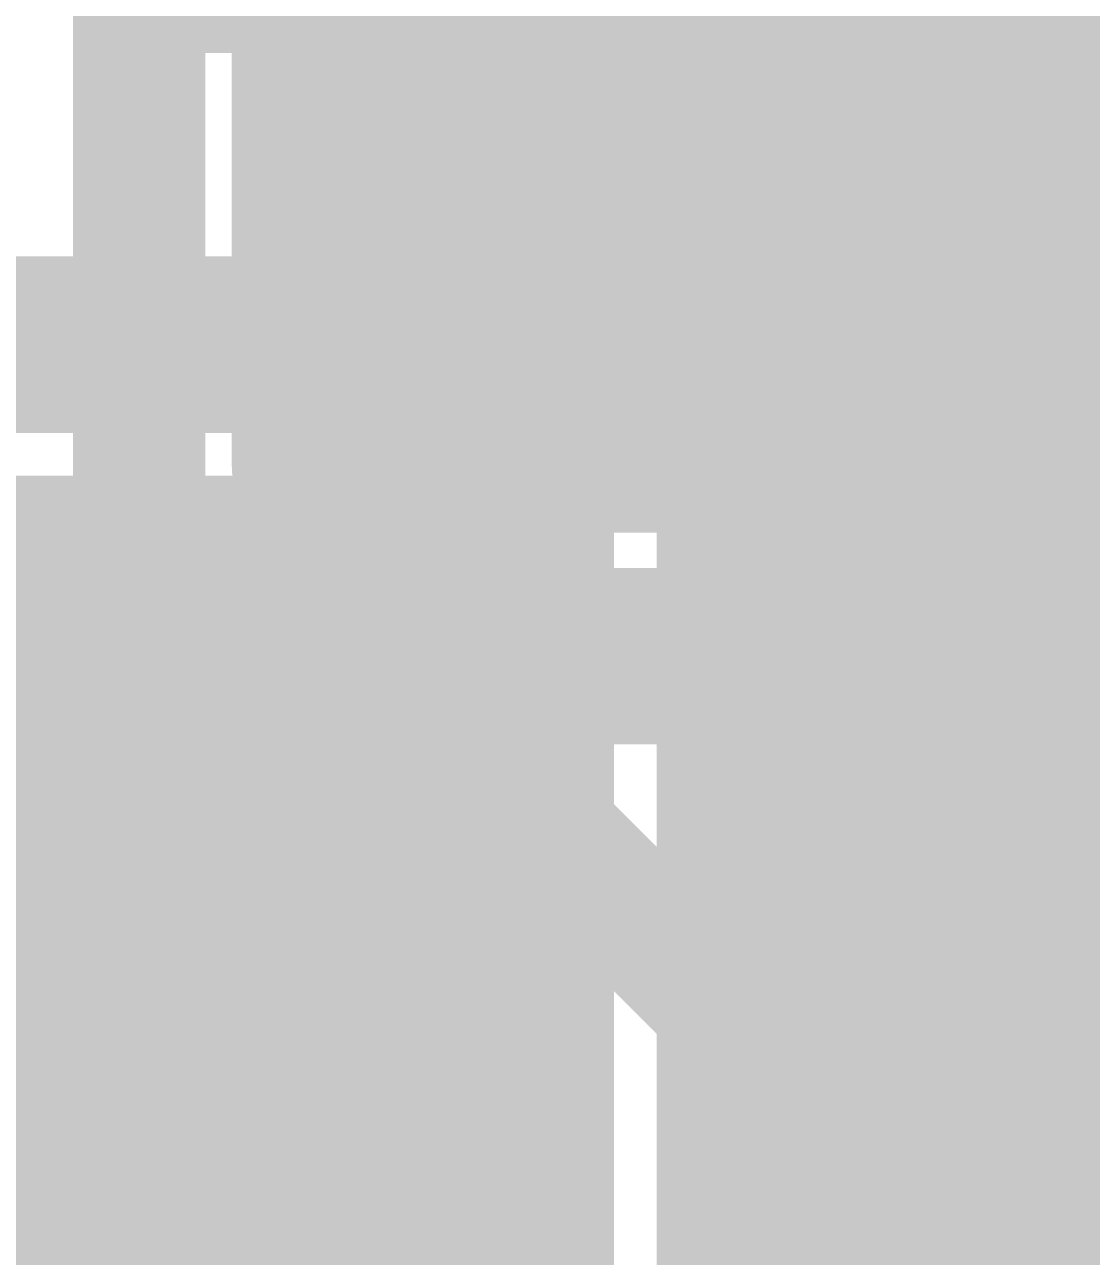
# Model space of a CAD drawing. Header units: inches. Extents: x -0.1 to 94.8, y -0.8 to 67.1.
# Drawn here: x 37.29 to 38.5, y 60.204 to 61.601 of the extents above; entities that cross this region are included whole.
import ezdxf

# ---------------------------------------------------------------- set-up
doc = ezdxf.new("R2010")
doc.units = ezdxf.units.IN
for name, color, linetype in [('Assembly Notes', 56, 'Continuous'), ('Board Layer Stack Bottom Solder', 6, 'Continuous'), ('Bottom Assembly', 56, 'Continuous'), ('Bottom Layer', 5, 'Continuous'), ('Bottom Paste', 16, 'Continuous'), ('Mechanical 13', 56, 'Continuous'), ('Mechanical 15', 56, 'Continuous'), ('Top Layer', 1, 'Continuous'), ('Top Overlay', 2, 'Continuous'), ('Top Paste', 8, 'Continuous'), ('Top Solder', 216, 'Continuous')]:
    doc.layers.add(name, color=color, linetype=linetype)
doc.styles.add('GOST type B', font='', dxfattribs={"height": 0.2})
doc.styles.get('GOST type B').set_extended_font_data('GOST type B')

# ---------------------------------------------------------------- blocks, each defined once
blk = doc.blocks.new('1210C_28')
at = {"layer": 'Top Layer'}
blk.add_hatch(color=1, dxfattribs=at).paths.add_polyline_path([(-2.1021, 1.3531), (-1.1479, 1.3531), (-1.1479, -1.3531), (-2.1021, -1.3531)])
at = {"layer": 'Top Paste'}
blk.add_hatch(color=8, dxfattribs=at).paths.add_polyline_path([(-2.1021, 1.3531), (-1.1479, 1.3531), (-1.1479, -1.3531), (-2.1021, -1.3531)])
at = {"layer": 'Top Solder'}
blk.add_hatch(color=216, dxfattribs=at).paths.add_polyline_path([(-2.2037, 1.4547), (-1.0463, 1.4547), (-1.0463, -1.4547), (-2.2037, -1.4547)])
at = {"layer": 'Bottom Assembly'}
blk.add_lwpolyline([(-2.3521, 1.6031, 0.2, 0.2, 0), (2.3521, 1.6031, 0.2, 0.2, 0)], format="xyseb", dxfattribs=at)
at = {"layer": 'Mechanical 13'}
for points in [[(-1.6, 1.25, 0.2, 0.2, 0), (1.6, 1.25, 0.2, 0.2, 0)], [(-1.6, -1.25, 0.2, 0.2, 0), (-1.6, 1.25, 0.2, 0.2, 0)]]:
    blk.add_lwpolyline(points, format="xyseb", dxfattribs=at)
blk.add_lwpolyline([(-1.65, 1.25, 0.1, 0.1, 1), (-1.55, 1.25, 0.1, 0.1, 1)], format="xyseb", close=True, dxfattribs=at)
blk.add_lwpolyline([(-1.65, 1.25, 0.1, 0.1, 1), (-1.55, 1.25, 0.1, 0.1, 1)], format="xyseb", close=True, dxfattribs=at)
at = {"layer": 'Mechanical 15'}
blk.add_lwpolyline([(-2.3521, 1.6031, 0.2, 0.2, 0), (2.3521, 1.6031, 0.2, 0.2, 0)], format="xyseb", dxfattribs=at)
at = {"layer": 'Top Overlay'}
blk.add_lwpolyline([(-0.75, 1.275, 0.15, 0.15, 0), (0.75, 1.275, 0.15, 0.15, 0)], format="xyseb", dxfattribs=at)
blk.add_lwpolyline([(-0.7875, 1.275, 0.075, 0.075, 1), (-0.7125, 1.275, 0.075, 0.075, 1)], format="xyseb", close=True, dxfattribs=at)
blk = doc.blocks.new('0402R_B_90')
at = {"layer": 'Board Layer Stack Bottom Solder'}
blk.add_hatch(color=6, dxfattribs=at).paths.add_polyline_path([(1.0161, 0.4066), (1.0161, -0.4066), (0.1779, -0.4066), (0.1779, 0.4066)])
at = {"layer": 'Bottom Layer'}
blk.add_hatch(color=5, dxfattribs=at).paths.add_polyline_path([(0.9145, 0.305), (0.9145, -0.305), (0.2795, -0.305), (0.2795, 0.305)])
at = {"layer": 'Bottom Paste'}
blk.add_hatch(color=16, dxfattribs=at).paths.add_polyline_path([(0.9145, 0.305), (0.9145, -0.305), (0.2795, -0.305), (0.2795, 0.305)])
at = {"layer": 'Assembly Notes'}
for points in [[(1, 0.4, 0.15, 0.15, 0), (-1, 0.4, 0.15, 0.15, 0)], [(1, -0.4, 0.15, 0.15, 0), (1, 0.4, 0.15, 0.15, 0)], [(1, -0.4, 0.15, 0.15, 0), (-1, -0.4, 0.15, 0.15, 0)]]:
    blk.add_lwpolyline(points, format="xyseb", dxfattribs=at)
for points in [[(0.9625, 0.4, 0.075, 0.075, 1), (1.0375, 0.4, 0.075, 0.075, 1)], [(0.9625, 0.4, 0.075, 0.075, 1), (1.0375, 0.4, 0.075, 0.075, 1)], [(0.9625, -0.4, 0.075, 0.075, 1), (1.0375, -0.4, 0.075, 0.075, 1)], [(0.9625, -0.4, 0.075, 0.075, 1), (1.0375, -0.4, 0.075, 0.075, 1)]]:
    blk.add_lwpolyline(points, format="xyseb", close=True, dxfattribs=at)
blk = doc.blocks.new('0402R_B_92')
at = {"layer": 'Assembly Notes', "style": 'GOST type B', "text_generation_flag": 2}
blk.add_text('R11', height=1, rotation=-180, dxfattribs=at).set_placement((-1.075, -0.8))
blk = doc.blocks.new('0402R_B_99')
at = {"layer": 'Assembly Notes', "style": 'GOST type B', "text_generation_flag": 2}
blk.add_text('R4', height=1, rotation=180, dxfattribs=at).set_placement((-1.075, -0.8))

msp = doc.modelspace()

# ---------------------------------------------------------------- hatches: boundary and pattern name
at = {"layer": 'Bottom Layer'}
msp.add_hatch(color=5, dxfattribs=at).paths.add_polyline_path([(38.0675, 61.0385), (38.0668, 61.0671), (38.0645, 61.0927), (38.0608, 61.1153), (38.0555, 61.135), (38.0488, 61.1518), (38.0405, 61.1656), (38.0308, 61.1765), (38.0195, 61.1845), (38.0068, 61.1895), (37.9925, 61.1916), (38.2925, 61.1916), (38.2783, 61.1895), (38.2655, 61.1845), (38.2543, 61.1765), (38.2445, 61.1656), (38.2363, 61.1518), (38.2295, 61.135), (38.2243, 61.1153), (38.2205, 61.0927), (38.2183, 61.0671), (38.2175, 61.0385)])
at = {"layer": 'Top Layer'}
h = msp.add_hatch(color=1, dxfattribs=at)
h.paths.add_polyline_path([(41, 63.5), (41, 61.1381), (40.93, 61.1381), (40.93, 60.9607), (40.33, 60.9607), (40.33, 61.1381), (40.0029, 61.1381), (40.0029, 59.935), (40.1803, 59.935), (40.1803, 59.335), (40.0029, 59.335), (40.0029, 58.1319), (40.0029, 58.1319), (40.0029, 58.1319), (39.8349, 57.9098), (39.75, 57.825), (39.75, 55.375), (41.125, 54), (41.3355, 54), (41.3355, 53.65), (41.5017, 53.65), (41.5017, 53.5), (41.3355, 53.5), (41.3355, 53.12), (41.3355, 53.12), (41.3355, 52.93), (41.3355, 52.93), (41.3355, 52.55), (41.5017, 52.55), (41.5017, 52.4), (41.3355, 52.4), (41.3355, 52.02), (41.728, 52.02), (41.728, 52.1862), (41.878, 52.1862), (41.878, 52.02), (42.0392, 52.02), (42.2605, 51.83), (42.2605, 51.7241), (42.2605, 51.45), (42.4267, 51.45), (42.4267, 51.3), (42.2605, 51.3), (42.2605, 50.92), (42.3824, 50.92), (42.525, 50.775), (42.7605, 50.5395), (42.7605, 50.35), (42.9267, 50.35), (42.9267, 50.2), (42.7605, 50.2), (42.7605, 49.82), (42.5639, 49.6014), (42.1635, 49.6014), (42.1635, 49.2214), (42.3297, 49.2214), (42.3297, 49.0715), (42.1635, 49.0715), (42.1635, 48.6915), (42.556, 48.6915), (42.556, 48.8576), (42.706, 48.8576), (42.706, 48.6915), (42.7328, 48.6915), (42.75, 48.65), (42.75, 48), (42.25, 47.5), (41.275, 47.5), (41, 47.225), (41, 45.9291), (41, 45.825), (41.025, 45.6395), (41.025, 45.3805), (41.025, 45.3805), (41.025, 45.213), (41.2024, 45.213), (41.2024, 44.613), (41.025, 44.613), (41.025, 44.575), (40.8147, 44.2999), (40.6199, 44.2921), (40.375, 44.5297), (40.375, 47.125), (40, 47.5), (35.5, 47.5), (35.5, 54.25), (35.75, 54.5), (36.7, 54.5), (37.25, 55.05), (37.25, 57.4743), (37.9076, 58.1319), (38.0071, 58.1319), (38.0071, 61.1381), (38, 61.1381), (38, 62.5), (37, 63.5), (28.25, 63.5), (21.25, 56.5), (18, 56.5), (18, 59.5), (21, 59.5), (27, 65.5), (39, 65.5)])
h.paths.add_polyline_path([(40.5895, 53.2), (40.4105, 53.2), (40.2451, 53.1315), (40.1185, 53.0049), (40.05, 52.8395), (40.05, 52.6605), (40.1185, 52.4951), (40.2451, 52.3685), (40.4105, 52.3), (40.5895, 52.3), (40.7549, 52.3685), (40.8815, 52.4951), (40.95, 52.6605), (40.95, 52.8395), (40.8815, 53.0049), (40.7549, 53.1315)], flags=0)
h.paths.add_polyline_path([(38.9695, 53.2), (38.7905, 53.2), (38.6251, 53.1315), (38.4985, 53.0049), (38.43, 52.8395), (38.43, 52.6605), (38.4985, 52.4951), (38.6251, 52.3685), (38.7905, 52.3), (38.9695, 52.3), (39.1349, 52.3685), (39.2615, 52.4951), (39.33, 52.6605), (39.33, 52.8395), (39.2615, 53.0049), (39.1349, 53.1315)], flags=0)
h.paths.add_polyline_path([(37.3395, 53.2), (37.1605, 53.2), (36.9951, 53.1315), (36.8685, 53.0049), (36.8, 52.8395), (36.8, 52.6605), (36.8685, 52.4951), (36.9951, 52.3685), (37.1605, 52.3), (37.3395, 52.3), (37.5049, 52.3685), (37.6315, 52.4951), (37.7, 52.6605), (37.7, 52.8395), (37.6315, 53.0049), (37.5049, 53.1315)], flags=0)
h.paths.add_polyline_path([(38.9695, 51.46), (38.7905, 51.46), (38.6251, 51.3915), (38.4985, 51.2649), (38.43, 51.0995), (38.43, 50.9205), (38.4985, 50.7551), (38.6251, 50.6285), (38.7905, 50.56), (38.9695, 50.56), (39.1349, 50.6285), (39.2615, 50.7551), (39.33, 50.9205), (39.33, 51.0995), (39.2615, 51.2649), (39.1349, 51.3915)], flags=0)
h.paths.add_polyline_path([(40.5895, 51.45), (40.4105, 51.45), (40.2451, 51.3815), (40.1185, 51.2549), (40.05, 51.0895), (40.05, 50.9105), (40.1185, 50.7451), (40.2451, 50.6185), (40.4105, 50.55), (40.5895, 50.55), (40.7549, 50.6185), (40.8815, 50.7451), (40.95, 50.9105), (40.95, 51.0895), (40.8815, 51.2549), (40.7549, 51.3815)], flags=0)
h.paths.add_polyline_path([(37.3395, 51.45), (37.1605, 51.45), (36.9951, 51.3815), (36.8685, 51.2549), (36.8, 51.0895), (36.8, 50.9105), (36.8685, 50.7451), (36.9951, 50.6185), (37.1605, 50.55), (37.3395, 50.55), (37.5049, 50.6185), (37.6315, 50.7451), (37.7, 50.9105), (37.7, 51.0895), (37.6315, 51.2549), (37.5049, 51.3815)], flags=0)
h.paths.add_polyline_path([(40.5895, 49.7), (40.4105, 49.7), (40.2451, 49.6315), (40.1185, 49.5049), (40.05, 49.3395), (40.05, 49.1605), (40.1185, 48.9951), (40.2451, 48.8685), (40.4105, 48.8), (40.5895, 48.8), (40.7549, 48.8685), (40.8815, 48.9951), (40.95, 49.1605), (40.95, 49.3395), (40.8815, 49.5049), (40.7549, 49.6315)], flags=0)
h.paths.add_polyline_path([(38.9695, 49.7), (38.7905, 49.7), (38.6251, 49.6315), (38.4985, 49.5049), (38.43, 49.3395), (38.43, 49.1605), (38.4985, 48.9951), (38.6251, 48.8685), (38.7905, 48.8), (38.9695, 48.8), (39.1349, 48.8685), (39.2615, 48.9951), (39.33, 49.1605), (39.33, 49.3395), (39.2615, 49.5049), (39.1349, 49.6315)], flags=0)
h.paths.add_polyline_path([(37.3395, 49.7), (37.1605, 49.7), (36.9951, 49.6315), (36.8685, 49.5049), (36.8, 49.3395), (36.8, 49.1605), (36.8685, 48.9951), (36.9951, 48.8685), (37.1605, 48.8), (37.3395, 48.8), (37.5049, 48.8685), (37.6315, 48.9951), (37.7, 49.1605), (37.7, 49.3395), (37.6315, 49.5049), (37.5049, 49.6315)], flags=0)

# ---------------------------------------------------------------- linework, layer by layer
at = {"layer": 'Bottom Layer'}
for points in [[(37.42, 60.8716, 0.15, 0.15, 0), (37.42, 63.323, 0.15, 0.15, 0)], [(38, 61.503, 0.15, 0.15, 0), (38.1425, 61.3605, 0.15, 0.15, 0)], [(38.1425, 60.9927, 0.15, 0.15, 0), (38.1425, 61.3605, 0.15, 0.15, 0)], [(38.1425, 60.9927, 0.15, 0.15, 0), (38.68, 60.4553, 0.15, 0.15, 0)], [(37.42, 60.8716, 0.15, 0.15, 0), (37.6066, 60.685, 0.15, 0.15, 0)], [(37.6066, 60.685, 0.15, 0.15, 0), (37.8846, 60.685, 0.15, 0.15, 0)], [(37.8846, 60.685, 0.15, 0.15, 0), (38.28, 60.2896, 0.15, 0.15, 0)], [(37.115, 60.285, 0.15, 0.15, 0), (37.7189, 60.285, 0.15, 0.15, 0)], [(37.7189, 60.285, 0.15, 0.15, 0), (37.88, 60.1239, 0.15, 0.15, 0)], [(38.28, 59.01, 0.15, 0.15, 0), (38.28, 60.2896, 0.15, 0.15, 0)]]:
    msp.add_lwpolyline(points, format="xyseb", dxfattribs=at)
for points in [[(37.9625, 61.503, 0.075, 0.075, 1), (38.0375, 61.503, 0.075, 0.075, 1)], [(38.105, 61.3605, 0.075, 0.075, 1), (38.18, 61.3605, 0.075, 0.075, 1)], [(38.105, 61.3605, 0.075, 0.075, 1), (38.18, 61.3605, 0.075, 0.075, 1)], [(38.105, 60.9927, 0.075, 0.075, 1), (38.18, 60.9927, 0.075, 0.075, 1)], [(38.105, 60.9927, 0.075, 0.075, 1), (38.18, 60.9927, 0.075, 0.075, 1)], [(37.3825, 60.8716, 0.075, 0.075, 1), (37.4575, 60.8716, 0.075, 0.075, 1)], [(37.3825, 60.8716, 0.075, 0.075, 1), (37.4575, 60.8716, 0.075, 0.075, 1)], [(37.5691, 60.685, 0.075, 0.075, 1), (37.6441, 60.685, 0.075, 0.075, 1)], [(37.5691, 60.685, 0.075, 0.075, 1), (37.6441, 60.685, 0.075, 0.075, 1)], [(37.8471, 60.685, 0.075, 0.075, 1), (37.9221, 60.685, 0.075, 0.075, 1)], [(37.8471, 60.685, 0.075, 0.075, 1), (37.9221, 60.685, 0.075, 0.075, 1)], [(37.6814, 60.285, 0.075, 0.075, 1), (37.7564, 60.285, 0.075, 0.075, 1)], [(37.6814, 60.285, 0.075, 0.075, 1), (37.7564, 60.285, 0.075, 0.075, 1)], [(38.2425, 60.2896, 0.075, 0.075, 1), (38.3175, 60.2896, 0.075, 0.075, 1)], [(38.2425, 60.2896, 0.075, 0.075, 1), (38.3175, 60.2896, 0.075, 0.075, 1)]]:
    msp.add_lwpolyline(points, format="xyseb", close=True, dxfattribs=at)

# ---------------------------------------------------------------- block references
for name, p, rotation in [('0402R_B_99', (36.8, 62.1), 90), ('0402R_B_90', (38, 62.1), 270), ('0402R_B_92', (39.2, 62.1), 270)]:
    msp.add_blockref(name, p, dxfattribs=dict(rotation=rotation))
msp.add_blockref('1210C_28', (39.005, 59.635))

doc.saveas('drawing.dxf')
